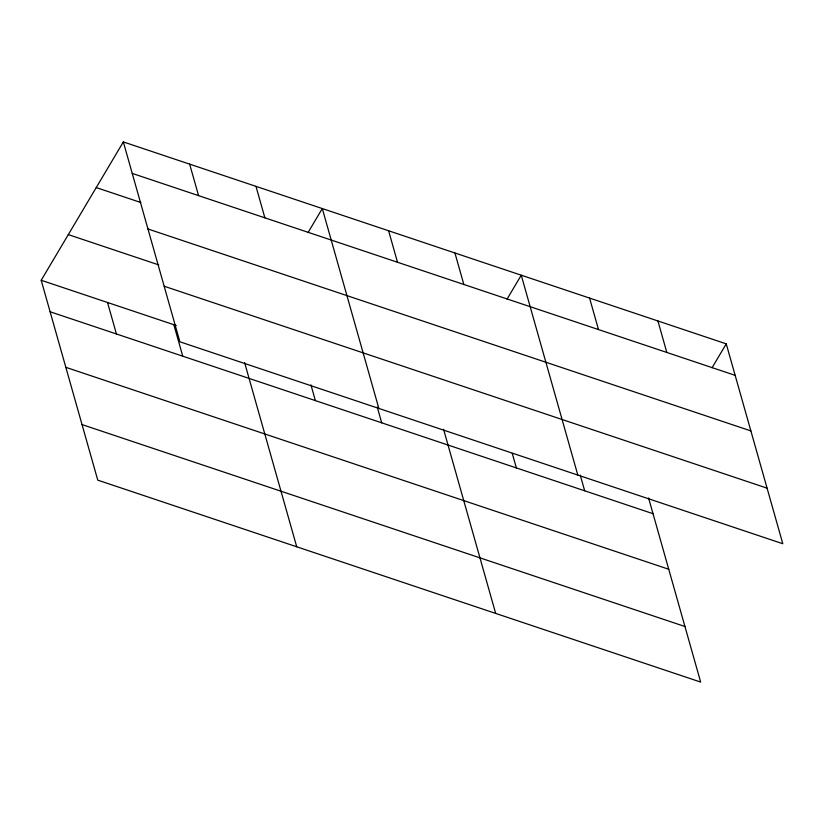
<?xml version="1.0" encoding="UTF-8"?>
<svg xmlns="http://www.w3.org/2000/svg" width="824" height="824" viewBox="0 0 824 824"><rect width="100%" height="100%" fill="white"/><g stroke="black" fill="none" stroke-linecap="round" stroke-linejoin="round"><path stroke-width="1.24" d="M648.56 497.954L700.668 682.076L97.757 480.145L41.2 280.273L123.332 141.924L726.243 343.855L782.8 543.727L179.889 341.795L123.332 141.924M308.094 232.471L322.297 208.565L378.855 408.436M507.059 299.112L521.252 275.195L577.809 475.067M712.049 367.772L726.243 343.855M132.242 173.411L735.152 375.342M96.233 187.573L140.842 202.519M147.97 228.979L750.88 430.911M68.299 234.613L158.744 264.906M164.172 286.227L767.072 488.158M41.2 280.273L176.254 325.511M50.109 311.76L653.02 513.692M65.838 367.329L668.738 569.26M82.029 424.576L684.94 626.508M657.913 320.969L666.822 352.456M589.582 298.082L598.492 329.569M580.23 475.067L584.69 490.805M512.25 453.385L516.36 467.919M454.93 252.989L463.84 284.476M388.609 230.772L397.518 262.259M443.57 429.294L495.677 613.416M377.258 407.077L381.708 422.825M255.976 186.348L264.885 217.835M310.936 384.87L315.386 400.608M189.654 164.131L198.563 195.618M244.615 362.653L296.722 546.786M173.843 324.697L182.753 356.184M107.522 302.49L116.431 333.967"/></g></svg>
